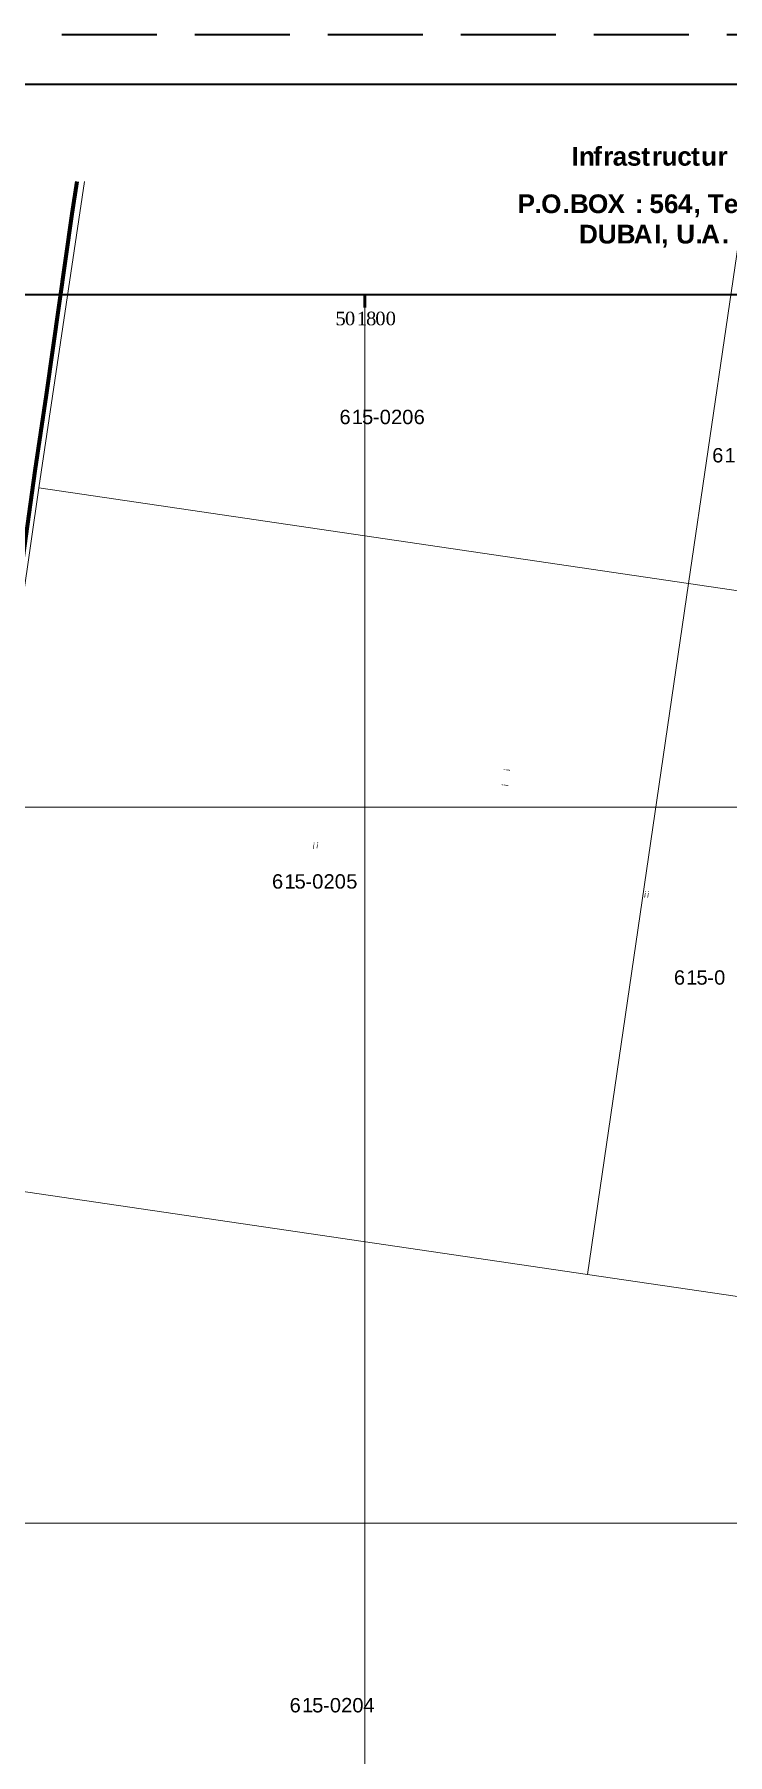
# Model space of a CAD drawing. Header units: inches. Extents: x 0.2 to 23.4, y 0.2 to 16.2.
# Drawn here: x 7.49 to 11.29, y 6.77 to 16.2 of the extents above; entities that cross this region are included whole.
import ezdxf

# ---------------------------------------------------------------- set-up
doc = ezdxf.new("R2010")
doc.units = ezdxf.units.IN
doc.header["$MEASUREMENT"] = 0
doc.linetypes.add('PDF_LineType328c69e9cd564e1fa5a4a7aff3a71530', pattern=[0.729167, 0.520833, -0.208333])
doc.layers.add('PDF_Geometry', color=7, linetype='Continuous', true_color=0x4ce600)
doc.layers.add('PDF_Text', color=7, linetype='Continuous')
doc.styles.add('PDF Arial', font='arial.ttf')
doc.styles.add('PDF Arial Bold', font='arialbd.ttf')
doc.styles.add('PDF Times New Roman', font='times.ttf')

msp = doc.modelspace()

# ---------------------------------------------------------------- linework, layer by layer
at = {"layer": 'PDF_Geometry', "color": 254, "linetype": 'PDF_LineType328c69e9cd564e1fa5a4a7aff3a71530', "lineweight": 35, "true_color": 0xcccccc}
msp.add_lwpolyline([(0.3467, 0.3325), (0.3467, 16.1978), (23.0408, 16.1978), (23.0408, 0.3325), (0.3467, 0.3325)], dxfattribs=at)
at = {"layer": 'PDF_Geometry', "color": 7, "lineweight": 35}
for points in [[(0.73, 0.6325), (0.73, 15.9245), (22.8241, 15.9245), (22.8241, 0.6325), (0.73, 0.6325)], [(0.7467, 2.3623), (0.7467, 14.7713), (11.6804, 14.7713), (11.6804, 2.3623), (0.7467, 2.3623)]]:
    msp.add_lwpolyline(points, dxfattribs=at)
at = {"layer": 'PDF_Geometry', "color": 7, "lineweight": 18}
for points in [[(11.3971, 15.3912), (11.0737, 13.1881), (7.5136, 13.7113), (7.7636, 15.3912)], [(12.2271, 13.0181), (11.0737, 13.1881), (11.3971, 15.3912)], [(7.5136, 13.7113), (11.0737, 13.1881), (10.5204, 9.3984), (6.9669, 9.9217), (7.5136, 13.7113)], [(12.2271, 9.1484), (10.5204, 9.3984), (11.0737, 13.1881)], [(11.0737, 13.1881), (12.2271, 13.0181)], [(6.9669, 9.9217), (10.5204, 9.3984), (12.2271, 9.1484)]]:
    msp.add_lwpolyline(points, dxfattribs=at)
at = {"layer": 'PDF_Geometry', "color": 86, "lineweight": 70, "true_color": 0x267300}
for points in [[(7.7203, 15.3912), (7.6936, 15.2145), (7.5536, 14.2213)], [(7.5536, 14.2213), (7.4903, 13.8047), (6.8002, 8.8284), (6.5902, 7.6885), (6.5636, 7.5152), (6.2536, 5.3854), (6.1235, 4.1255)]]:
    msp.add_lwpolyline(points, dxfattribs=at)
at = {"layer": 'PDF_Geometry', "color": 8, "lineweight": 9, "true_color": 0x6e6e6e}
for points in [[(9.3003, 2.3623), (9.3003, 14.7713)], [(0.7467, 11.9615), (11.6804, 11.9615)], [(0.7467, 8.0352), (11.6804, 8.0352)]]:
    msp.add_lwpolyline(points, dxfattribs=at)
at = {"layer": 'PDF_Geometry', "color": 7, "lineweight": 50}
msp.add_lwpolyline([(9.3003, 14.7713), (9.3003, 14.7013)], dxfattribs=at)

# ---------------------------------------------------------------- texts
at = {"layer": 'PDF_Text', "attachment_point": 7}
for s, insert, char_height, style in [('\\W0.999554;I', (10.4335, 15.4782), 0.102605, 'PDF Arial Bold'), ('\\W1.001571;f', (10.552, 15.4782), 0.102605, 'PDF Arial Bold'), ('\\W1.000029;t', (10.8158, 15.4766), 0.102605, 'PDF Arial Bold'), ('\\W1.000029;t', (11.0891, 15.4766), 0.102605, 'PDF Arial Bold'), ('\\W0.998941;n', (10.4738, 15.4782), 0.102605, 'PDF Arial Bold'), ('\\W1.000649;r', (10.6065, 15.4782), 0.102605, 'PDF Arial Bold'), ('\\W1.001593;a', (10.6588, 15.4766), 0.102605, 'PDF Arial Bold'), ('\\W1.002476;s', (10.737, 15.4766), 0.102605, 'PDF Arial Bold'), ('\\W1.000649;r', (10.8731, 15.4782), 0.102605, 'PDF Arial Bold'), ('\\W0.999903;u', (10.9269, 15.4766), 0.102605, 'PDF Arial Bold'), ('\\W1.000721;c', (11.0129, 15.4766), 0.102605, 'PDF Arial Bold'), ('\\W0.999903;u', (11.1435, 15.4766), 0.102605, 'PDF Arial Bold'), ('\\W1.000649;r', (11.2331, 15.4782), 0.102605, 'PDF Arial Bold'), ('\\W1.001346;P', (10.1374, 15.2183), 0.102605, 'PDF Arial Bold'), ('\\W1.001018;O', (10.2666, 15.2165), 0.102605, 'PDF Arial Bold'), ('\\W1.000781;B', (10.4242, 15.2183), 0.102605, 'PDF Arial Bold'), ('\\W1.001018;O', (10.5232, 15.2165), 0.102605, 'PDF Arial Bold'), ('\\W1.000797;X', (10.6303, 15.2183), 0.102605, 'PDF Arial Bold'), ('\\W0.998323;:', (10.781, 15.2183), 0.102605, 'PDF Arial Bold'), ('\\W1.000861;5', (10.86, 15.2165), 0.102605, 'PDF Arial Bold'), ('\\W1.001205;6', (10.9397, 15.2165), 0.102605, 'PDF Arial Bold'), ('\\W1.001341;4', (11.0163, 15.2183), 0.102605, 'PDF Arial Bold'), ('\\W0.999597;T', (11.18, 15.2183), 0.102605, 'PDF Arial Bold'), ('\\W0.999117;e', (11.2681, 15.2166), 0.102605, 'PDF Arial Bold'), ('\\W0.998323;.', (10.2306, 15.2183), 0.102605, 'PDF Arial Bold'), ('\\W0.998323;.', (10.384, 15.2183), 0.102605, 'PDF Arial Bold'), ('\\W0.996957;,', (11.1018, 15.195), 0.102605, 'PDF Arial Bold'), ('\\W1.002794;D', (10.4741, 15.0516), 0.102605, 'PDF Arial Bold'), ('\\W1.000512;U', (10.5773, 15.0499), 0.102605, 'PDF Arial Bold'), ('\\W1.000781;B', (10.6808, 15.0516), 0.102605, 'PDF Arial Bold'), ('\\W1.001408;A', (10.7737, 15.0516), 0.102605, 'PDF Arial Bold'), ('\\W0.999554;I', (10.8868, 15.0516), 0.102605, 'PDF Arial Bold'), ('\\W1.000512;U', (11.0073, 15.0499), 0.102605, 'PDF Arial Bold'), ('\\W1.001408;A', (11.1436, 15.0516), 0.102605, 'PDF Arial Bold'), ('\\W0.996957;,', (10.9252, 15.0284), 0.102605, 'PDF Arial Bold'), ('\\W0.998323;.', (11.1139, 15.0516), 0.102605, 'PDF Arial Bold'), ('\\W0.998323;.', (11.2573, 15.0516), 0.102605, 'PDF Arial Bold'), ('\\W0.999518;5', (9.1389, 14.602), 0.0745, 'PDF Times New Roman'), ('\\W0.999474;0', (9.191, 14.602), 0.0745, 'PDF Times New Roman'), ('\\W0.999009;1', (9.2565, 14.6032), 0.0745, 'PDF Times New Roman'), ('\\W0.996890;8', (9.307, 14.602), 0.0745, 'PDF Times New Roman'), ('\\W0.999474;0', (9.3576, 14.602), 0.0745, 'PDF Times New Roman'), ('\\W0.999474;0', (9.4143, 14.602), 0.0745, 'PDF Times New Roman'), ('\\W0.998941;6', (9.1611, 14.0599), 0.078743, 'PDF Arial'), ('\\W1.000949;1', (9.229, 14.0613), 0.078743, 'PDF Arial'), ('\\W1.001554;5', (9.2849, 14.0599), 0.078743, 'PDF Arial'), ('\\W1.000575;-', (9.3438, 14.0613), 0.078743, 'PDF Arial'), ('\\W1.001712;0', (9.3815, 14.0599), 0.078743, 'PDF Arial'), ('\\W1.001005;2', (9.4436, 14.0613), 0.078743, 'PDF Arial'), ('\\W1.001712;0', (9.5049, 14.0599), 0.078743, 'PDF Arial'), ('\\W0.998941;6', (9.5678, 14.0599), 0.078743, 'PDF Arial'), ('\\W0.998941;6', (11.2045, 13.85), 0.078743, 'PDF Arial'), ('\\W1.000949;1', (11.2724, 13.8513), 0.078743, 'PDF Arial'), ('\\W0.998941;6', (8.7911, 11.5135), 0.078743, 'PDF Arial'), ('\\W1.000949;1', (8.8589, 11.5148), 0.078743, 'PDF Arial'), ('\\W1.001554;5', (8.9149, 11.5135), 0.078743, 'PDF Arial'), ('\\W1.000575;-', (8.9738, 11.5148), 0.078743, 'PDF Arial'), ('\\W1.001712;0', (9.0115, 11.5135), 0.078743, 'PDF Arial'), ('\\W1.001005;2', (9.0736, 11.5148), 0.078743, 'PDF Arial'), ('\\W1.001712;0', (9.1348, 11.5135), 0.078743, 'PDF Arial'), ('\\W1.001554;5', (9.1982, 11.5135), 0.078743, 'PDF Arial'), ('\\W0.998941;6', (10.9945, 10.9869), 0.078743, 'PDF Arial'), ('\\W1.000949;1', (11.0624, 10.9882), 0.078743, 'PDF Arial'), ('\\W1.001554;5', (11.1183, 10.9869), 0.078743, 'PDF Arial'), ('\\W1.001712;0', (11.2149, 10.9869), 0.078743, 'PDF Arial'), ('\\W1.000575;-', (11.1772, 10.9882), 0.078743, 'PDF Arial'), ('\\W0.998941;6', (8.8878, 6.9972), 0.078743, 'PDF Arial'), ('\\W1.000949;1', (8.9556, 6.9986), 0.078743, 'PDF Arial'), ('\\W1.001554;5', (9.0115, 6.9972), 0.078743, 'PDF Arial'), ('\\W1.001712;0', (9.1082, 6.9972), 0.078743, 'PDF Arial'), ('\\W1.001005;2', (9.1702, 6.9986), 0.078743, 'PDF Arial'), ('\\W1.001712;0', (9.2315, 6.9972), 0.078743, 'PDF Arial'), ('\\W1.000981;4', (9.2917, 6.9986), 0.078743, 'PDF Arial'), ('\\W1.000575;-', (9.0705, 6.9986), 0.078743, 'PDF Arial')]:
    msp.add_mtext(s, dxfattribs=dict(at, insert=insert, char_height=char_height, style=style))
at = {"layer": 'PDF_Text', "char_height": 0.035788, "attachment_point": 7, "rotation": 264.09923, "style": 'PDF Arial'}
for insert in [(10.0615, 12.173), (10.0515, 12.0897)]:
    msp.add_mtext('\\W0.836953;\\Q-0.00149;!', dxfattribs=dict(at, insert=insert))
at = {"layer": 'PDF_Text', "color": 222, "true_color": 0xe600a9, "char_height": 0.035792, "attachment_point": 7, "rotation": 171.50098, "style": 'PDF Arial'}
for insert in [(9.0284, 11.7665), (9.0484, 11.7698), (10.8452, 11.4998), (10.8618, 11.4998)]:
    msp.add_mtext('\\W0.836953;\\Q0.00196;!', dxfattribs=dict(at, insert=insert))

doc.saveas('drawing.dxf')
